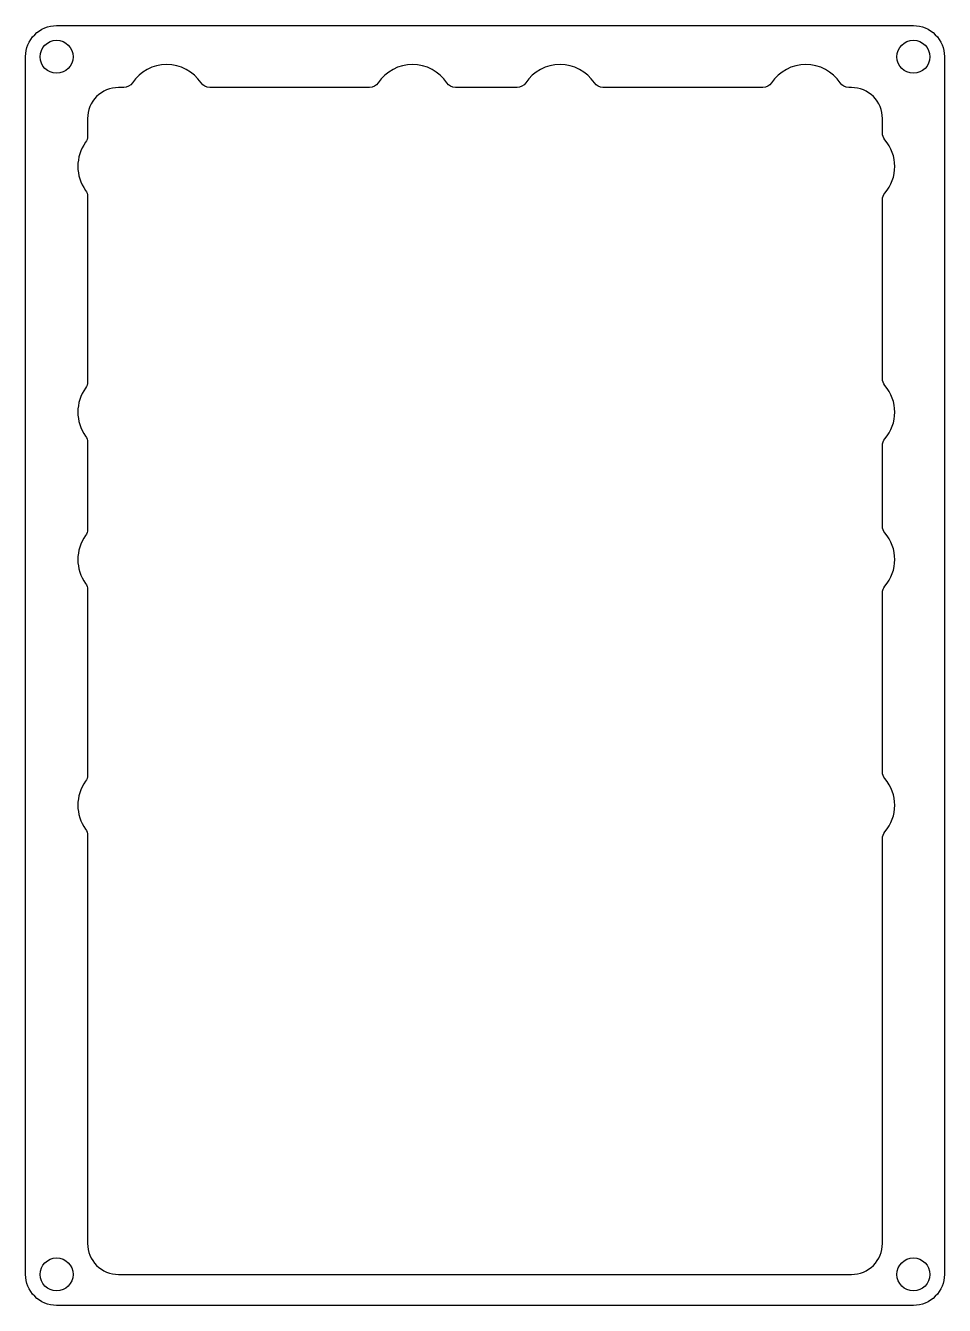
# Model space of a CAD drawing. Header units: millimetres. Extents: x -186 to -97, y 33 to 157.
import ezdxf

# ---------------------------------------------------------------- set-up
doc = ezdxf.new("R2010")
doc.units = ezdxf.units.MM
doc.layers.get('0').update_dxf_attribs({"linetype": 'CONTINUOUS'})

msp = doc.modelspace()

# ---------------------------------------------------------------- linework, layer by layer
for points in [[(-99.7, 156.61, -0.414214), (-96.7, 153.61), (-96.7, 35.59, -0.414214), (-99.7, 32.59), (-182.7, 32.59, -0.414214), (-185.7, 35.59), (-185.7, 153.61, -0.414214), (-182.7, 156.61)], [(-102.7, 77.82, -0.177545), (-102.46, 78.47, 0.366647), (-102.46, 83.64, -0.177545), (-102.7, 84.29), (-102.7, 101.64, -0.177545), (-102.46, 102.28, 0.366647), (-102.46, 107.45, -0.177545), (-102.7, 108.1), (-102.7, 115.92, -0.177545), (-102.46, 116.57, 0.366647), (-102.46, 121.74, -0.177545), (-102.7, 122.39), (-102.7, 139.74, -0.177545), (-102.46, 140.38, 0.366647), (-102.46, 145.55, -0.177545), (-102.7, 146.2), (-102.7, 147.61, 0.414214), (-105.7, 150.61), (-105.96, 150.61, -0.250988), (-106.79, 151.06, 0.535725), (-113.45, 151.06, -0.250988), (-114.28, 150.61), (-129.77, 150.61, -0.250988), (-130.6, 151.06, 0.535725), (-137.26, 151.06, -0.250988), (-138.09, 150.61), (-144.06, 150.61, -0.250988), (-144.89, 151.06, 0.535725), (-151.55, 151.06, -0.250988), (-152.38, 150.61), (-167.87, 150.61, -0.250988), (-168.7, 151.06, 0.535725), (-175.36, 151.06, -0.250988), (-176.19, 150.61), (-176.7, 150.61, 0.414214), (-179.7, 147.61), (-179.7, 145.88, -0.15664), (-179.89, 145.3, 0.32116), (-179.89, 140.64, -0.15664), (-179.7, 140.06), (-179.7, 122.07, -0.15664), (-179.89, 121.49, 0.32116), (-179.89, 116.83, -0.15664), (-179.7, 116.24), (-179.7, 107.78, -0.15664), (-179.89, 107.2, 0.32116), (-179.89, 102.54, -0.15664), (-179.7, 101.96), (-179.7, 83.97, -0.15664), (-179.89, 83.39, 0.32116), (-179.89, 78.73, -0.15664), (-179.7, 78.14), (-179.7, 38.59, 0.414214), (-176.7, 35.59), (-105.7, 35.59, 0.414214), (-102.7, 38.59)]]:
    msp.add_lwpolyline(points, format="xyb", close=True)
for centre in [(-182.7, 153.59), (-99.7, 153.59), (-182.7, 35.59), (-99.7, 35.59)]:
    msp.add_circle(centre, 1.6)

doc.saveas('drawing.dxf')
